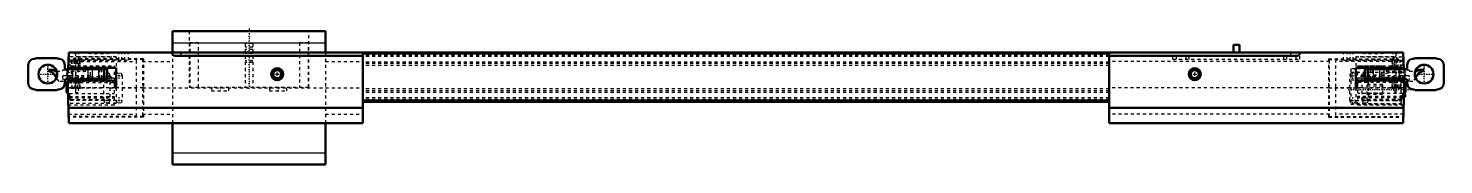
# Model space of a CAD drawing. Header units: millimetres. Extents: x -231 to 231, y -36 to 8.
import ezdxf

# ---------------------------------------------------------------- set-up
doc = ezdxf.new("R2010")
doc.units = ezdxf.units.MM
doc.linetypes.add('Center', pattern=[1.5, 0.45, -0.5, 0.05, -0.5])
doc.linetypes.add('Dashed', pattern=[2, 1, -1])
for name, color, linetype, lineweight in [('AM_0', 7, 'Continuous', 50), ('AM_4', 3, 'Continuous', 25), ('AM_7', 7, 'Center', 25), ('AM_9', 6, 'Dashed', 25)]:
    doc.layers.add(name, color=color, linetype=linetype, lineweight=lineweight)

# ---------------------------------------------------------------- blocks, each defined once
blk = doc.blocks.new('1_2500_210_p4_1_0_in_2500_210__A__5')
at = {"layer": 'AM_0'}
for p, q in [((-231.4, -4), (-231.4, -10)), ((-222.07, -1.8), (-228.8, -1.8)), ((-219.47, -4.95), (-219.47, -4)), ((-219.47, -10), (-219.47, -9.05)), ((-219.07, -5.35), (-215.65, -5.35)), ((-219.07, -8.65), (-215.65, -8.65)), ((-217.3, -4.9), (-217.3, -5.35)), ((-217.3, -8.65), (-217.3, -9.1)), ((-217.27, -4.9), (-217.27, -5.35)), ((-217.27, -8.65), (-217.27, -9.1)), ((-216.51, -4.9), (-216.51, -5.35)), ((-216.51, -8.65), (-216.51, -9.1)), ((-215.65, -4.9), (-215.65, -5.35)), ((-215.65, -8.65), (-215.65, -9.1)), ((-214.64, -4.9), (-214.64, -5.35)), ((-214.64, -5.35), (-205.66, -5.35)), ((-214.64, -8.65), (-214.64, -9.1)), ((-214.64, -8.65), (-205.66, -8.65)), ((-214.5, -5.35), (-214.5, -4.9)), ((-214.5, -9.1), (-214.5, -8.65)), ((-206.64, -5.35), (-206.64, -8.65)), ((-205.66, -5.35), (-205.66, -8.65)), ((-228.8, -12.2), (-222.07, -12.2))]:
    blk.add_line(p, q, dxfattribs=at)
blk.add_circle((-225, -7), 3.05, dxfattribs=at)
for centre, radius, start, end in [((-229.4, -4), 2, 90, 180), ((-229.4, -1), 1, 270, 306.8699), ((-221.47, -1), 1, 233.1301, 270), ((-221.47, -4), 2, 0, 90), ((-219.07, -4.95), 0.4, 180, 270), ((-219.07, -9.05), 0.4, 90, 180), ((-229.4, -10), 2, 180, 270), ((-229.4, -13), 1, 53.1301, 90), ((-221.47, -13), 1, 90, 126.8699), ((-221.47, -10), 2, 270, 360)]:
    blk.add_arc(centre, radius, start, end, dxfattribs=at)
at = {"layer": 'AM_4'}
for p, q in [((-218.8, -5.35), (-218.8, -8.65)), ((-217, -5.35), (-217, -8.65)), ((-211.95, -5.35), (-211.95, -8.65)), ((-210.53, -5.35), (-210.53, -8.65)), ((-208.47, -5.35), (-208.47, -8.65))]:
    blk.add_line(p, q, dxfattribs=at)
at = {"layer": 'AM_7'}
for p, q in [((-225, -10.2), (-225, -3.8)), ((-228.2, -7), (-221.8, -7))]:
    blk.add_line(p, q, dxfattribs=at)
at = {"layer": 'AM_9'}
for p, q in [((-217.3, -2.6), (-217.3, -4.9)), ((-217.3, -2.6), (-214.5, -2.6)), ((-217.27, -2.6), (-217.27, -4.9)), ((-217.15, -2.6), (-217.15, -5.35)), ((-216.51, -2.6), (-216.51, -4.9)), ((-216.14, -2.6), (-216.14, -5.35)), ((-215.65, -2.6), (-215.65, -4.9)), ((-215.28, -2.6), (-215.28, -5.35)), ((-214.64, -2.6), (-214.64, -4.9)), ((-214.52, -2.6), (-214.52, -5.35)), ((-214.5, -4.9), (-214.5, -2.6)), ((-218.5, -5.35), (-218.5, -8.65)), ((-217.3, -9.1), (-217.3, -11.4)), ((-217.27, -9.1), (-217.27, -11.4)), ((-217.15, -8.65), (-217.15, -11.4)), ((-216.51, -9.1), (-216.51, -11.4)), ((-216.14, -8.65), (-216.14, -11.4)), ((-215.65, -5.35), (-214.64, -5.35)), ((-215.65, -8.65), (-214.64, -8.65)), ((-215.65, -9.1), (-215.65, -11.4)), ((-215.28, -8.65), (-215.28, -11.4)), ((-214.64, -9.1), (-214.64, -11.4)), ((-214.52, -8.65), (-214.52, -11.4)), ((-214.5, -11.4), (-214.5, -9.1)), ((-213.45, -5.35), (-213.45, -8.65)), ((-208.08, -5.35), (-208.08, -8.65)), ((-207.49, -5.35), (-207.49, -8.65)), ((-217.3, -11.4), (-214.5, -11.4))]:
    blk.add_line(p, q, dxfattribs=at)
blk = doc.blocks.new('2_2500_210_p3_0_in_2500_210__A__5')
at = {"layer": 'AM_0'}
for p, q in [((-184.2, 7), (-184.2, 0)), ((-184.2, 7), (-134.2, 7)), ((-134.2, 7), (-134.2, 0)), ((-218.2, 0), (-218.34, -5.35)), ((-218.2, 0), (-122, 0)), ((-122, 0), (-122, -23)), ((-183.45, -0.99), (-122, -0.99)), ((-224.65, -5.6), (-223.15, -5.6)), ((-224.65, -5.95), (-224.65, -5.6)), ((-224.01, -6.4), (-224.65, -5.95)), ((-223.45, -6.4), (-224.01, -6.4)), ((-222.19, -8.19), (-223.45, -6.4)), ((-222.65, -6.05), (-222.1, -6.05)), ((-218.43, -8.65), (-218.5, -11.5)), ((-203.9, -9.1), (-218.44, -9.1)), ((-218.33, -4.9), (-202.7, -4.9)), ((-202.97, -10.03), (-203.9, -9.1)), ((-202.7, -4.9), (-202.7, -11.5)), ((-218.45, -9.48), (-218.95, -9.66)), ((-218.95, -9.66), (-218.95, -12.94)), ((-218.95, -12.94), (-218.46, -13.12)), ((-218.2, -23), (-218.5, -11.5)), ((-202.97, -11.5), (-202.97, -10.03)), ((-202.7, -11.5), (-202.97, -11.5)), ((-218.33, -18), (-122, -18)), ((-218.2, -23), (-122, -23)), ((-184.2, -23), (-184.2, -36.5)), ((-134.2, -23), (-134.2, -36.5)), ((-184.2, -36.5), (-134.2, -36.5))]:
    blk.add_line(p, q, dxfattribs=at)
for radius in [1.98, 1.76, 1.31]:
    blk.add_circle((-150, -7), radius, dxfattribs=at)
for centre, radius, start, end in [((-183.45, 0.01), 1, 180.573, 270), ((-223.15, -5.9), 0.3, 5.7392, 90), ((-222.65, -5.85), 0.2, 185.7392, 270)]:
    blk.add_arc(centre, radius, start, end, dxfattribs=at)
at = {"layer": 'AM_4'}
for p, q in [((-184.2, 3.24), (-134.2, 3.24)), ((-181.45, -0.99), (-181.45, 0)), ((-218.95, -9.7), (-218.45, -9.7)), ((-184.2, -32.66), (-134.2, -32.66))]:
    blk.add_line(p, q, dxfattribs=at)
at = {"layer": 'AM_7'}
for p, q in [((-159.2, 7.91), (-159.2, -12.16)), ((-208.35, -0.31), (-208.35, 0.02)), ((-181.45, 0.06), (-181.45, -1.04)), ((-215.9, -12.06), (-215.9, -1.94)), ((-206.75, -7.5), (-204.65, -7.5)), ((-205.7, -8.55), (-205.7, -6.45)), ((-202.75, -7.5), (-200.65, -7.5)), ((-201.7, -8.55), (-201.7, -6.45)), ((-152.08, -7), (-147.92, -7)), ((-150, -9.08), (-150, -4.92)), ((-168.7, -11.19), (-168.7, -12.56)), ((-149.7, -11.19), (-149.7, -12.56)), ((-206.75, -15.5), (-204.65, -15.5)), ((-205.7, -16.55), (-205.7, -14.45)), ((-202.75, -15.5), (-200.65, -15.5)), ((-201.7, -16.55), (-201.7, -14.45))]:
    blk.add_line(p, q, dxfattribs=at)
at = {"layer": 'AM_9'}
for p, q in [((-178.78, 7), (-178.78, -11.25)), ((-139.62, -11.25), (-139.62, 7)), ((-216.08, -2.5), (-216.08, 0)), ((-215.85, -13.1), (-215.85, 0)), ((-214.88, -2.5), (-214.88, 0)), ((-214.85, -2.5), (-214.85, 0)), ((-201.85, -2.5), (-201.85, 0)), ((-200.85, -2.5), (-200.85, 0)), ((-199.83, -2.5), (-199.83, 0)), ((-198.63, -2.5), (-198.63, 0)), ((-184.2, 0), (-184.2, -23)), ((-175.7, 3.25), (-178.61, 3.25)), ((-178.61, 3.25), (-178.61, -11.25)), ((-175.7, -11.25), (-175.7, 3.25)), ((-160.45, 3.02), (-160.45, -11.25)), ((-157.95, 3.02), (-160.45, 3.02)), ((-157.95, 1.75), (-160.45, 1.75)), ((-157.95, 0.98), (-160.45, 0.98)), ((-157.95, 3.02), (-157.95, -11.25)), ((-139.79, 3.25), (-142.7, 3.25)), ((-142.7, 3.25), (-142.7, -11.25)), ((-139.79, -11.25), (-139.79, 3.25)), ((-134.2, 0), (-134.2, -23)), ((-218.28, -2.92), (-196.07, -2.92)), ((-218.28, -3.21), (-218.1, -3.8)), ((-193.78, -2.2), (-218.26, -2.2)), ((-202.7, -2.4), (-218.26, -2.4)), ((-193.78, -2), (-218.25, -2)), ((-202.7, -1.4), (-218.24, -1.4)), ((-218.1, -3.8), (-217.3, -4.25)), ((-217.4, -2.4), (-217.4, -4.9)), ((-217.3, -4.25), (-203.35, -4.25)), ((-216.6, -2), (-216.6, -2.2)), ((-216.33, -2), (-216.33, -2.2)), ((-216.08, -2.5), (-198.63, -2.5)), ((-215.12, -1.4), (-202.7, -1.4)), ((-215.05, -1.4), (-215.05, -13.1)), ((-214.4, -4.9), (-214.4, -2.4)), ((-211.15, -4.4), (-203.35, -4.4)), ((-211.15, -4.4), (-211.15, -8.3)), ((-211.15, -4.6), (-203.35, -4.6)), ((-208.84, -2), (-208.84, -2.2)), ((-204.16, -2), (-204.16, -2.2)), ((-203.35, -4.25), (-203.35, -17.15)), ((-202.7, -1.4), (-202.7, -4.9)), ((-196.67, -2), (-196.67, -2.2)), ((-196.4, -2.2), (-196.4, -2)), ((-196, -11.5), (-196.08, -2.2)), ((-194.08, -2), (-194, -11.5)), ((-194.07, -2.92), (-184.2, -2.92)), ((-193.78, -2), (-193.78, -21)), ((-157.95, -0.29), (-160.45, -0.29)), ((-157.95, -2.71), (-160.45, -2.71)), ((-157.95, -3.18), (-160.45, -3.18)), ((-134.2, -2.92), (-122, -2.92)), ((-221.35, -9.4), (-222.19, -8.19)), ((-222.1, -6.05), (-220.15, -6.05)), ((-220.27, -7.89), (-220, -9.4)), ((-220.15, -6.05), (-220.15, -5.79)), ((-211.15, -7.6), (-220.02, -7.6)), ((-219.96, -5.59), (-211.15, -5.35)), ((-218.71, -6.84), (-217.4, -6.05)), ((-217.4, -8.15), (-218.71, -7.36)), ((-218.68, -6.83), (-218.68, -7.37)), ((-218.34, -5.35), (-218.43, -8.65)), ((-218.41, -8.25), (-203.35, -8.25)), ((-217.4, -6.05), (-217.4, -8.15)), ((-217.4, -6.05), (-212.55, -6.05)), ((-211.15, -8.15), (-217.4, -8.15)), ((-217.4, -9.1), (-217.4, -11.6)), ((-214.4, -11.6), (-214.4, -9.1)), ((-212.55, -6.05), (-212.55, -5.35)), ((-211.15, -7.8), (-203.35, -7.8)), ((-211.15, -8.3), (-203.35, -8.3)), ((-206.7, -15.5), (-206.7, -7.5)), ((-204.7, -7.5), (-204.7, -15.5)), ((-200.7, -7.5), (-200.7, -15.5)), ((-220, -9.4), (-221.35, -9.4)), ((-218.5, -11.45), (-206.7, -11.45)), ((-202.97, -11.5), (-218.5, -11.5)), ((-218.46, -13.12), (-217.95, -13.3)), ((-217.95, -9.3), (-218.45, -9.48)), ((-218.45, -9.7), (-203.35, -9.7)), ((-217.95, -9.3), (-203.35, -9.3)), ((-217.95, -13.3), (-203.35, -13.3)), ((-217.95, -13.3), (-217.95, -14.95)), ((-217.4, -11.6), (-214.4, -11.6)), ((-215.05, -13.1), (-215.85, -13.1)), ((-204.7, -11.45), (-202.7, -11.45)), ((-193.78, -11.5), (-202.7, -11.5)), ((-202.7, -11.5), (-202.7, -16.61)), ((-200.7, -11.45), (-196, -11.45)), ((-196.08, -20.8), (-196, -11.5)), ((-194, -11.5), (-194.08, -21)), ((-194, -11.45), (-184.2, -11.45)), ((-184.2, -11.5), (-134.2, -11.5)), ((-178.78, -11.25), (-139.62, -11.25)), ((-171.53, -11.25), (-171.53, -12.5)), ((-171.53, -12.5), (-165.88, -12.5)), ((-165.88, -12.5), (-165.88, -11.25)), ((-152.53, -11.25), (-152.53, -12.5)), ((-152.53, -12.5), (-146.88, -12.5)), ((-146.88, -12.5), (-146.88, -11.25)), ((-134.2, -11.45), (-122, -11.45)), ((-202.7, -15.62), (-218.39, -15.62)), ((-202.7, -16.61), (-218.37, -16.61)), ((-203.35, -17.15), (-218.35, -17.15)), ((-217.95, -14.25), (-203.35, -14.25)), ((-217.95, -14.45), (-203.35, -14.45)), ((-217.95, -14.75), (-203.35, -14.75)), ((-217.95, -14.95), (-217.45, -15.25)), ((-217.45, -15.25), (-203.35, -15.25)), ((-218.28, -20.08), (-196.07, -20.08)), ((-193.78, -20.8), (-218.26, -20.8)), ((-193.78, -21), (-218.25, -21)), ((-216.6, -20.8), (-216.6, -21)), ((-216.33, -20.8), (-216.33, -21)), ((-208.84, -20.8), (-208.84, -21)), ((-204.16, -20.8), (-204.16, -21)), ((-196.67, -20.8), (-196.67, -21)), ((-196.4, -21), (-196.4, -20.8)), ((-194.07, -20.08), (-184.2, -20.08)), ((-134.2, -20.08), (-122, -20.08))]:
    blk.add_line(p, q, dxfattribs=at)
for points in [[(-218.85, -7.1), (-218.85, -7.07), (-218.85, -7.05), (-218.84, -7.02), (-218.83, -7), (-218.82, -6.97), (-218.81, -6.95), (-218.8, -6.93), (-218.78, -6.91), (-218.76, -6.89), (-218.74, -6.87), (-218.72, -6.85), (-218.71, -6.84)], [(-218.71, -7.36), (-218.73, -7.34), (-218.75, -7.33), (-218.77, -7.31), (-218.78, -7.29), (-218.8, -7.27), (-218.81, -7.24), (-218.82, -7.22), (-218.83, -7.2), (-218.84, -7.17), (-218.85, -7.15), (-218.85, -7.12), (-218.85, -7.1)]]:
    blk.add_lwpolyline(points, dxfattribs=at)
for centre, radius, start, end in [((-208.35, 50.27), 50.57, 263.7557, 276.2443), ((-220.02, -7.85), 0.25, 90, 190), ((-219.95, -5.79), 0.2, 91.5911, 180), ((-205.7, -7.5), 1, 0, 180), ((-201.7, -7.5), 1, 0, 180), ((-205.7, -15.5), 1, 180, 360), ((-201.7, -15.5), 1, 180, 360)]:
    blk.add_arc(centre, radius, start, end, dxfattribs=at)
blk = doc.blocks.new('3_2500_210_p4_2_0_in_2500_210__A__5')
at = {"layer": 'AM_0'}
for p, q in [((219.47, -4), (219.47, -4.95)), ((228.8, -1.8), (222.07, -1.8)), ((231.4, -10), (231.4, -4)), ((214.64, -5.35), (205.66, -5.35)), ((205.66, -8.65), (205.66, -5.35)), ((214.64, -8.65), (205.66, -8.65)), ((206.64, -8.65), (206.64, -5.35)), ((214.5, -4.9), (214.5, -5.35)), ((214.5, -8.65), (214.5, -9.1)), ((214.64, -5.35), (214.64, -4.9)), ((214.64, -9.1), (214.64, -8.65)), ((215.65, -5.35), (215.65, -4.9)), ((219.07, -5.35), (215.65, -5.35)), ((215.65, -9.1), (215.65, -8.65)), ((219.07, -8.65), (215.65, -8.65)), ((216.51, -5.35), (216.51, -4.9)), ((216.51, -9.1), (216.51, -8.65)), ((217.27, -5.35), (217.27, -4.9)), ((217.27, -9.1), (217.27, -8.65)), ((217.3, -5.35), (217.3, -4.9)), ((217.3, -9.1), (217.3, -8.65)), ((219.47, -9.05), (219.47, -10)), ((222.07, -12.2), (228.8, -12.2))]:
    blk.add_line(p, q, dxfattribs=at)
blk.add_circle((225, -7), 3.05, dxfattribs=at)
for centre, radius, start, end in [((221.47, -4), 2, 90, 180), ((221.47, -1), 1, 270, 306.8699), ((229.4, -1), 1, 233.1301, 270), ((229.4, -4), 2, 360, 90), ((219.07, -4.95), 0.4, 270, 0), ((219.07, -9.05), 0.4, 360, 90), ((221.47, -10), 2, 180, 270), ((221.47, -13), 1, 53.1301, 90), ((229.4, -13), 1, 90, 126.8699), ((229.4, -10), 2, 270, 0)]:
    blk.add_arc(centre, radius, start, end, dxfattribs=at)
at = {"layer": 'AM_4'}
for p, q in [((208.47, -8.65), (208.47, -5.35)), ((210.53, -8.65), (210.53, -5.35)), ((211.95, -8.65), (211.95, -5.35)), ((217, -8.65), (217, -5.35)), ((218.8, -8.65), (218.8, -5.35))]:
    blk.add_line(p, q, dxfattribs=at)
at = {"layer": 'AM_7'}
for p, q in [((225, -10.2), (225, -3.8)), ((221.8, -7), (228.2, -7))]:
    blk.add_line(p, q, dxfattribs=at)
at = {"layer": 'AM_9'}
for p, q in [((217.3, -2.6), (214.5, -2.6)), ((214.5, -2.6), (214.5, -4.9)), ((214.52, -5.35), (214.52, -2.6)), ((214.64, -4.9), (214.64, -2.6)), ((215.28, -5.35), (215.28, -2.6)), ((215.65, -4.9), (215.65, -2.6)), ((216.14, -5.35), (216.14, -2.6)), ((216.51, -4.9), (216.51, -2.6)), ((217.15, -5.35), (217.15, -2.6)), ((217.27, -4.9), (217.27, -2.6)), ((217.3, -4.9), (217.3, -2.6)), ((207.49, -8.65), (207.49, -5.35)), ((208.08, -8.65), (208.08, -5.35)), ((213.45, -8.65), (213.45, -5.35)), ((214.5, -9.1), (214.5, -11.4)), ((214.52, -11.4), (214.52, -8.65)), ((215.65, -5.35), (214.64, -5.35)), ((215.65, -8.65), (214.64, -8.65)), ((214.64, -11.4), (214.64, -9.1)), ((215.28, -11.4), (215.28, -8.65)), ((215.65, -11.4), (215.65, -9.1)), ((216.14, -11.4), (216.14, -8.65)), ((216.51, -11.4), (216.51, -9.1)), ((217.15, -11.4), (217.15, -8.65)), ((217.27, -11.4), (217.27, -9.1)), ((217.3, -11.4), (217.3, -9.1)), ((218.5, -8.65), (218.5, -5.35)), ((217.3, -11.4), (214.5, -11.4))]:
    blk.add_line(p, q, dxfattribs=at)
blk = doc.blocks.new('4_2500_210_p2_0_in_2500_210__A__5')
at = {"layer": 'AM_0'}
for p, q in [((122, 0), (122, -23)), ((218.2, 0), (122, 0)), ((162.65, 2.5), (164.65, 2.5)), ((162.65, 2.5), (162.65, 0)), ((164.65, 2.5), (164.65, 0)), ((218.2, 0), (218.34, -5.35)), ((183.45, -0.99), (122, -0.99)), ((202.7, -4.9), (218.33, -4.9)), ((202.7, -11.5), (202.7, -4.9)), ((203.9, -9.1), (202.97, -10.03)), ((218.44, -9.1), (203.9, -9.1)), ((218.43, -8.65), (218.5, -11.5)), ((222.1, -6.05), (222.65, -6.05)), ((223.45, -6.4), (222.19, -8.19)), ((223.15, -5.6), (224.65, -5.6)), ((224.01, -6.4), (223.45, -6.4)), ((224.65, -5.95), (224.01, -6.4)), ((224.65, -5.6), (224.65, -5.95)), ((202.97, -11.5), (202.7, -11.5)), ((202.97, -10.03), (202.97, -11.5)), ((218.2, -23), (218.5, -11.5)), ((218.45, -9.48), (218.95, -9.66)), ((218.75, -13.5), (218.45, -13.5)), ((218.95, -12.94), (218.46, -13.12)), ((218.75, -13.5), (218.75, -14.35)), ((218.95, -9.66), (218.95, -12.94)), ((218.33, -18), (122, -18)), ((218.75, -14.35), (218.43, -14.35)), ((218.2, -23), (122, -23))]:
    blk.add_line(p, q, dxfattribs=at)
for radius in [1.98, 1.76, 1.31]:
    blk.add_circle((150, -7), radius, dxfattribs=at)
for centre, radius, start, end in [((183.45, 0.01), 1, 270, 359.427), ((222.65, -5.85), 0.2, 270, 354.2608), ((223.15, -5.9), 0.3, 90, 174.2608)]:
    blk.add_arc(centre, radius, start, end, dxfattribs=at)
at = {"layer": 'AM_4'}
for p, q in [((181.45, -0.99), (181.45, 0)), ((218.75, -13.7), (218.44, -13.7)), ((218.95, -9.7), (218.45, -9.7)), ((218.75, -14.15), (218.43, -14.15))]:
    blk.add_line(p, q, dxfattribs=at)
at = {"layer": 'AM_7'}
for p, q in [((181.45, 0.06), (181.45, -1.04)), ((208.35, -0.31), (208.35, 0.02)), ((215.9, -12.06), (215.9, -1.94)), ((147.92, -7), (152.08, -7)), ((150, -9.08), (150, -4.92)), ((200.65, -7.5), (202.75, -7.5)), ((201.7, -8.55), (201.7, -6.45)), ((204.65, -7.5), (206.75, -7.5)), ((205.7, -8.55), (205.7, -6.45)), ((200.18, -12), (228.76, -12)), ((200.65, -15.5), (202.75, -15.5)), ((201.7, -16.55), (201.7, -14.45)), ((204.65, -15.5), (206.75, -15.5)), ((205.7, -16.55), (205.7, -14.45))]:
    blk.add_line(p, q, dxfattribs=at)
at = {"layer": 'AM_9'}
for p, q in [((142.85, -2.1), (142.85, 0)), ((144.05, -2.1), (144.05, 0)), ((147.15, -2.1), (147.15, 0)), ((148.15, -2.1), (148.15, 0)), ((179.15, -2.1), (179.15, 0)), ((180.15, -2.1), (180.15, 0)), ((183.15, -2.1), (183.15, 0)), ((184.35, -2.1), (184.35, 0)), ((198.63, -2.5), (198.63, 0)), ((199.83, -2.5), (199.83, 0)), ((200.85, -2.5), (200.85, 0)), ((201.85, -2.5), (201.85, 0)), ((214.85, -2.5), (214.85, 0)), ((214.88, -2.5), (214.88, 0)), ((215.85, -13.1), (215.85, 0)), ((216.08, -2.5), (216.08, 0)), ((194.07, -2.92), (122, -2.92)), ((142.85, -2.1), (184.35, -2.1)), ((193.78, -2), (218.25, -2)), ((193.78, -2), (193.78, -21)), ((193.78, -2.2), (218.26, -2.2)), ((194, -11.5), (194.08, -2)), ((196.08, -2.2), (196, -11.5)), ((218.28, -2.92), (196.07, -2.92)), ((196.4, -2), (196.4, -2.2)), ((196.67, -2), (196.67, -2.2)), ((198.63, -2.5), (216.08, -2.5)), ((215.12, -1.4), (202.7, -1.4)), ((202.7, -1.4), (202.7, -4.9)), ((202.7, -1.4), (218.24, -1.4)), ((202.7, -2.4), (218.26, -2.4)), ((203.35, -17.15), (203.35, -4.25)), ((203.35, -4.25), (217.3, -4.25)), ((211.15, -4.4), (203.35, -4.4)), ((211.15, -4.6), (203.35, -4.6)), ((204.16, -2), (204.16, -2.2)), ((208.84, -2), (208.84, -2.2)), ((211.15, -4.4), (211.15, -8.3)), ((214.4, -2.4), (214.4, -4.9)), ((215.05, -1.4), (215.05, -13.1)), ((216.33, -2), (216.33, -2.2)), ((216.6, -2.2), (216.6, -2)), ((217.3, -4.25), (218.1, -3.8)), ((217.4, -4.9), (217.4, -2.4)), ((218.1, -3.8), (218.28, -3.21)), ((200.7, -15.5), (200.7, -7.5)), ((218.34, -5.3), (201, -5.3)), ((201, -5.3), (201, -16.81)), ((201, -6.37), (218.37, -6.37)), ((209.35, -7.35), (201, -7.35)), ((201, -8.84), (217.5, -8.84)), ((211.15, -7.8), (203.35, -7.8)), ((203.35, -8.25), (218.41, -8.25)), ((211.15, -8.3), (203.35, -8.3)), ((204.7, -15.5), (204.7, -7.5)), ((206.4, -15.64), (206.4, -8.36)), ((206.4, -8.36), (215.4, -8.36)), ((206.7, -7.5), (206.7, -15.5)), ((217.4, -8.94), (208.09, -8.94)), ((211.15, -5.35), (219.96, -5.59)), ((220.02, -7.6), (211.15, -7.6)), ((217.4, -8.15), (211.15, -8.15)), ((212.55, -5.35), (212.55, -6.05)), ((212.55, -6.05), (217.4, -6.05)), ((214.4, -9.1), (214.4, -11.6)), ((217.4, -8.35), (215.4, -8.35)), ((215.4, -8.35), (215.4, -15.65)), ((217.4, -6.05), (218.71, -6.84)), ((217.4, -6.05), (217.4, -16.65)), ((218.71, -7.36), (217.4, -8.15)), ((217.4, -11.6), (217.4, -9.1)), ((217.5, -16.81), (217.5, -8.84)), ((218.34, -5.35), (218.43, -8.65)), ((218.68, -6.83), (218.68, -7.37)), ((220, -9.4), (220.27, -7.89)), ((220.15, -5.79), (220.15, -6.05)), ((220.15, -6.05), (222.1, -6.05)), ((222.19, -8.19), (221.35, -9.4)), ((194, -11.45), (122, -11.45)), ((193.78, -11.5), (202.7, -11.5)), ((194.08, -21), (194, -11.5)), ((200.7, -11.45), (196, -11.45)), ((196, -11.5), (196.08, -20.8)), ((204.7, -11.45), (202.7, -11.45)), ((202.7, -11.5), (202.7, -16.61)), ((202.97, -11.5), (218.5, -11.5)), ((217.95, -9.3), (203.35, -9.3)), ((218.45, -9.7), (203.35, -9.7)), ((217.95, -13.3), (203.35, -13.3)), ((211.4, -10.4), (206.4, -10.4)), ((211.4, -10.95), (206.4, -10.95)), ((206.4, -13.05), (211.4, -13.05)), ((211.4, -13.6), (206.4, -13.6)), ((218.5, -11.45), (206.7, -11.45)), ((211.4, -10.4), (211.4, -13.6)), ((214.4, -11.6), (217.4, -11.6)), ((215.05, -13.1), (215.85, -13.1)), ((217.95, -9.3), (218.45, -9.48)), ((218.46, -13.12), (217.95, -13.3)), ((217.95, -13.3), (217.95, -14.95)), ((221.35, -9.4), (220, -9.4)), ((201, -16.65), (217.4, -16.65)), ((201, -16.81), (217.5, -16.81)), ((202.7, -15.62), (218.39, -15.62)), ((202.7, -16.61), (218.37, -16.61)), ((217.95, -14.25), (203.35, -14.25)), ((217.95, -14.45), (203.35, -14.45)), ((217.95, -14.75), (203.35, -14.75)), ((217.45, -15.25), (203.35, -15.25)), ((218.35, -17.15), (203.35, -17.15)), ((215.4, -15.64), (206.4, -15.64)), ((215.4, -15.65), (217.4, -15.65)), ((217.95, -14.95), (217.45, -15.25)), ((217.5, -16.81), (218.34, -17.66)), ((194.07, -20.08), (122, -20.08)), ((193.78, -20.8), (218.26, -20.8)), ((193.78, -21), (218.25, -21)), ((218.28, -20.08), (196.07, -20.08)), ((196.4, -20.8), (196.4, -21)), ((196.67, -20.8), (196.67, -21)), ((204.16, -20.8), (204.16, -21)), ((208.84, -20.8), (208.84, -21)), ((216.33, -20.8), (216.33, -21)), ((216.6, -21), (216.6, -20.8))]:
    blk.add_line(p, q, dxfattribs=at)
for points in [[(208.09, -8.94), (208.48, -8.52), (208.81, -8.12), (209.05, -7.8), (209.23, -7.54), (209.32, -7.4), (209.35, -7.35)], [(217.5, -8.84), (217.94, -8.2), (218.4, -7.57)], [(218.71, -6.84), (218.73, -6.86), (218.75, -6.87), (218.77, -6.89), (218.78, -6.91), (218.8, -6.93), (218.81, -6.96), (218.82, -6.98), (218.83, -7), (218.84, -7.03), (218.85, -7.05), (218.85, -7.08), (218.85, -7.1)], [(218.85, -7.1), (218.85, -7.13), (218.85, -7.15), (218.84, -7.18), (218.83, -7.2), (218.82, -7.23), (218.81, -7.25), (218.8, -7.27), (218.78, -7.29), (218.76, -7.31), (218.74, -7.33), (218.72, -7.35), (218.71, -7.36)]]:
    blk.add_lwpolyline(points, dxfattribs=at)
for centre, radius, start, end in [((208.35, 50.27), 50.57, 263.7557, 276.2443), ((201.7, -7.5), 1, 0, 180), ((205.7, -7.5), 1, 0, 180), ((217.4, -45), 37.24, 90, 104.4688), ((217.4, -45), 38.5, 90, 102.0633), ((219.95, -5.79), 0.2, 360, 88.4089), ((220.02, -7.85), 0.25, 350, 90), ((201.7, -15.5), 1, 180, 360), ((205.7, -15.5), 1, 180, 360)]:
    blk.add_arc(centre, radius, start, end, dxfattribs=at)
blk = doc.blocks.new('5_2500_210_p1_0_in_2500_210__A__5')
at = {"layer": 'AM_0'}
for p, q in [((122, 0), (-122, 0)), ((122, -16), (-122, -16))]:
    blk.add_line(p, q, dxfattribs=at)
at = {"layer": 'AM_4'}
for p, q in [((122, -0.5), (-122, -0.5)), ((122, -15.5), (-122, -15.5))]:
    blk.add_line(p, q, dxfattribs=at)
at = {"layer": 'AM_9'}
for p, q in [((122, -0.05), (-122, -0.05)), ((122, -0.1), (-122, -0.1)), ((122, -0.35), (-122, -0.35)), ((122, -0.48), (-122, -0.48)), ((122, -0.7), (-122, -0.7)), ((122, -0.8), (-122, -0.8)), ((122, -1), (-122, -1)), ((122, -1.25), (-122, -1.25)), ((122, -3.05), (-122, -3.05)), ((122, -3.5), (-122, -3.5)), ((122, -3.53), (-122, -3.53)), ((122, -4.2), (-122, -4.2)), ((122, -11.8), (-122, -11.8)), ((122, -12.47), (-122, -12.47)), ((122, -12.5), (-122, -12.5)), ((122, -12.95), (-122, -12.95)), ((122, -14.75), (-122, -14.75)), ((122, -15.3), (-122, -15.3)), ((122, -15.52), (-122, -15.52)), ((122, -15.65), (-122, -15.65)), ((122, -15.95), (-122, -15.95))]:
    blk.add_line(p, q, dxfattribs=at)

msp = doc.modelspace()

# ---------------------------------------------------------------- block references
for name in ['2_2500_210_p3_0_in_2500_210__A__5', '5_2500_210_p1_0_in_2500_210__A__5', '4_2500_210_p2_0_in_2500_210__A__5', '1_2500_210_p4_1_0_in_2500_210__A__5', '3_2500_210_p4_2_0_in_2500_210__A__5']:
    msp.add_blockref(name, (0, 0))

doc.saveas('drawing.dxf')
